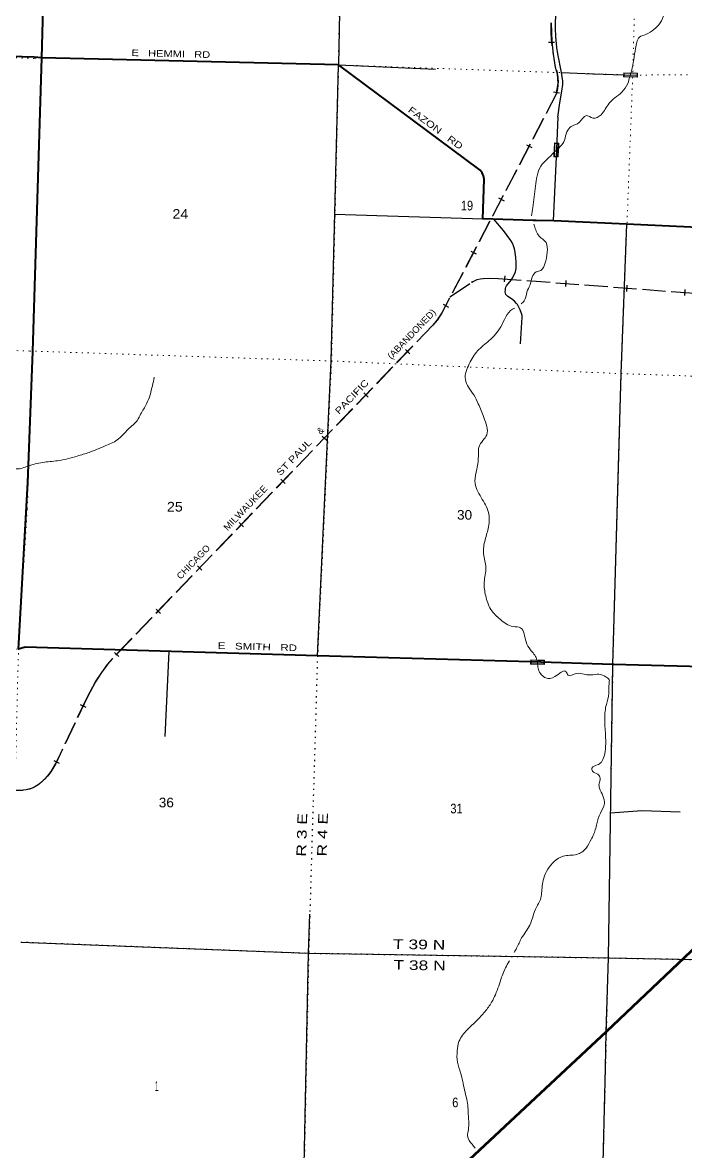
# Model space of a CAD drawing. Header units: feet. Extents: x -489137 to -242534, y 368785 to 558127.
# Drawn here: x -334487 to -322470, y 483502 to 503973 of the extents above; entities that cross this region are included whole.
import ezdxf

# ---------------------------------------------------------------- set-up
doc = ezdxf.new("R2010")
doc.units = ezdxf.units.FT
doc.header["$LTSCALE"] = 70
doc.linetypes.add('DOTTED', pattern=[1.5, 0.3, -1.2])
doc.linetypes.add('LONG_DASHED', pattern=[7.5, 6, -1.5])
for name, color, linetype, lineweight in [('23', 7, 'Continuous', 70), ('26', 7, 'Continuous', 40), ('27', 7, 'Continuous', 13), ('29', 7, 'Continuous', 25), ('31', 7, 'Continuous', 13), ('39', 7, 'Continuous', 13), ('6', 7, 'DOTTED', 25), ('61', 7, 'Continuous', 13), ('63', 7, 'Continuous', 25), ('7', 7, 'DOTTED', 13)]:
    doc.layers.add(name, color=color, linetype=linetype, lineweight=lineweight)

msp = doc.modelspace()

# ---------------------------------------------------------------- linework, layer by layer
at = {"layer": '23'}
msp.add_lwpolyline([(-334601.23, 481975.7), (-328467.76, 481736.62), (-328365.94, 481736.94), (-328264.7, 481747.9), (-328165.17, 481769.37), (-328068.43, 481801.14), (-328032, 481816.1), (-323897.71, 485678.06), (-318688.43, 490623.81), (-317316.87, 491971.89), (-317178.91, 492112.82)], dxfattribs=at)
at = {"layer": '26'}
for q in [(-334011.8, 508059.46), (-334277.77, 503346.17)]:
    msp.add_line((-334137.8, 503335.48), q, dxfattribs=at)
for points in [[(-334277.77, 503346.17), (-339545.08, 503492.73), (-339619.33, 503494.79), (-345000.28, 503693.51), (-350371.5, 503750.45), (-350445.74, 503752.49)], [(-334394.63, 495629.44), (-334300.42, 498005.84), (-334137.8, 503335.48)], [(-319513.35, 500128.67), (-323540.17, 500315.09), (-324858.14, 500375.81), (-325178.41, 500384.89), (-325228.41, 500386.31), (-326140.33, 500412.18), (-326121.03, 501126.66), (-326121.53, 501132.47), (-326125.96, 501162.28), (-326133.49, 501191.47), (-326144.03, 501219.71), (-326157.46, 501246.69), (-326173.64, 501272.12), (-326192.39, 501295.72), (-326213.5, 501317.23), (-328762.22, 503203.64), (-334137.8, 503335.48)], [(-334439.73, 492649.13), (-334560.72, 492610.32), (-334561.73, 492610.35), (-334394.63, 495629.44)], [(-325276.33, 492377.86), (-329140.3, 492491.9), (-334439.73, 492649.13)], [(-317178.91, 492112.82), (-318429.76, 492195.95), (-323783.04, 492333.79), (-325276.33, 492377.86)]]:
    msp.add_lwpolyline(points, dxfattribs=at)
at = {"layer": '29', "linetype": 'LONG_DASHED', "lineweight": 13}
msp.add_line((-324822.45, 503172.21), (-324868.23, 503395.03), dxfattribs=at)
at = {"layer": '29'}
for p, q in [((-328830.51, 500499.3), (-326137.74, 500412.11)), ((-331837.67, 492566.78), (-331905.39, 491026.63))]:
    msp.add_line(p, q, dxfattribs=at)
for points in [[(-328666.26, 507979.26), (-328762.22, 503203.64), (-326999.65, 503128.75)], [(-324715.98, 503064.96), (-324784.55, 503407.73), (-324802.01, 503523.44), (-324821.64, 503717.76), (-324828.19, 503866.23), (-324823.83, 503999.41), (-324793.28, 504309.44), (-324793.28, 504425.16)], [(-329140.3, 492491.9), (-328890.56, 497835.43), (-328762.22, 503203.64)], [(-324784.66, 502258.23), (-324747.45, 502514.76), (-324712.54, 502728.72), (-324695.07, 502850.99), (-324695.08, 502912.12), (-324715.98, 503064.96)], [(-324715.98, 503064.96), (-324145.73, 503042.95), (-323589.96, 503023.93), (-323338.18, 503019.19)], [(-324784.66, 502258.23), (-324816.06, 501537.3), (-324866.21, 500385.95)], [(-325457.29, 498146.8), (-325429.38, 498632.78), (-325430.48, 498663.36), (-325439.21, 498696.11), (-325464.3, 498763.78), (-325494.85, 498824.92), (-325516.67, 498857.68), (-325529.76, 498877.31), (-325571.23, 498919.9), (-325625.78, 498964.64), (-325689.06, 499003.96), (-325704.33, 499017.04), (-325722.88, 499044.36), (-325734.88, 499091.27), (-325733.79, 499126.23), (-325731.61, 499149.16), (-325722.88, 499176.45), (-325713.06, 499196.07), (-325630.14, 499300.87), (-325601.77, 499348.93), (-325551.58, 499453.7), (-325543.94, 499481.02), (-325539.58, 499513.76), (-325538.49, 499632.73), (-325541.77, 499709.16), (-325555.95, 499811.76), (-325567.95, 499870.73), (-325589.77, 499925.31), (-325607.23, 499970.07), (-325634.5, 500021.36), (-325765.43, 500200.39), (-325945.82, 500406.66)], [(-323783.04, 492333.79), (-323634.79, 497606.79), (-323534.36, 500314.05)], [(-323971.64, 482808.49), (-323918.58, 485018.1), (-323908.31, 485665.07), (-323866.67, 487012.02), (-323783.04, 492333.79)], [(-323829.02, 489641.54), (-323261.9, 489684.34), (-322567.45, 489661.97)], [(-334520.68, 487299.35), (-329301.13, 487097.48), (-323866.67, 487012.02), (-318578.05, 486910.81), (-318545.19, 488097.38)], [(-329415.14, 481773.77), (-329301.13, 487097.48), (-329280.4, 487805.94)]]:
    msp.add_lwpolyline(points, dxfattribs=at)
at = {"layer": '29', "linetype": 'LONG_DASHED', "lineweight": 13}
for centre, radius, start, end in [((-321851.8, 503904.56), 3059.21, 178.76319, 189.537), ((-325521.07, 502903.95), 747.44, 343.98956, 20.15265)]:
    msp.add_arc(centre, radius, start, end, dxfattribs=at)
at = {"layer": '31'}
for p, q in [((-323588.12, 503060.69), (-323337.41, 503055.36)), ((-323337.41, 503055.36), (-323339.01, 502980.34)), ((-324853.59, 501539.28), (-324842.52, 501789.04)), ((-324842.52, 501789.04), (-324767.59, 501785.71))]:
    msp.add_line(p, q, dxfattribs=at)
for points in [[(-323339.01, 502980.34), (-323589.71, 502985.67), (-323588.12, 503060.69)], [(-324767.59, 501785.71), (-324778.67, 501535.96), (-324853.59, 501539.28)]]:
    msp.add_lwpolyline(points, dxfattribs=at)
for points in [[(-323581.54, 502993.49), (-323580.29, 503052.52), (-323345.57, 503047.53), (-323346.83, 502988.5)], [(-324845.24, 501546.92), (-324834.87, 501780.68), (-324775.93, 501778.06), (-324786.31, 501544.3)]]:
    msp.add_lwpolyline(points, close=True, dxfattribs=at)
at = {"layer": '39'}
msp.add_line((-325206.73, 500287.8), (-325219.12, 500316.84), dxfattribs=at)
for points in [[(-324093.58, 507913.15), (-324090.7, 507819.04), (-324070.92, 507687.4), (-324053.14, 507561.83), (-324035.37, 507434.24), (-324013.5, 507318.79), (-323926.8, 507215.28), (-323858.2, 507146.24), (-323734.9, 507083.11), (-323587.1, 507078.61), (-323429.06, 507108.49), (-323289.43, 507083.77), (-323157.92, 507053), (-323034.56, 507008.09), (-322830.21, 506962.93), (-322694.75, 506903.81), (-322634.53, 506755.84), (-322543.86, 506630.06), (-322457.06, 506552.87), (-322362.27, 506445.28), (-322188.38, 506373.9), (-321919.19, 506340.69), (-321682.34, 506325.79), (-321449.5, 506319.01), (-321263.46, 506247.58), (-321136.18, 506168.24), (-320920.09, 506005.63), (-320817.16, 505910.17), (-320767.5, 505638.76), (-320754.22, 505385.67), (-320787.78, 505057.83), (-320810.93, 504810.93), (-320740.57, 504664.96), (-320581.25, 504484.3), (-320478.33, 504384.8), (-320262.03, 504282.92), (-320011.2, 504209.27), (-319744, 504186.19), (-319535.5, 504169.35), (-319357.9, 504002.81), (-319103.46, 503807.69), (-318984.31, 503716.23), (-318728.12, 503444.19), (-318580.82, 503297.98), (-318419.39, 503137.56), (-318225.59, 502973), (-317922.78, 502712.95), (-317678.49, 502509.77), (-317410.19, 502223.51), (-317055, 501888.41), (-316653.22, 501557.21), (-316356.41, 501317.42), (-316132.22, 501156.81), (-315948.5, 501004.43), (-315827.55, 500850.2), (-315838.25, 500688.29), (-315885.41, 500520.41), (-315983.14, 500368.88), (-316152.01, 500140.65), (-316290.84, 499819.2), (-316419.23, 499588.82), (-316525.79, 499228.81), (-316589.5, 498963.81), (-316631.51, 498536.8), (-316626.27, 498301.96), (-316447.44, 497910.71), (-316331.06, 497608.73), (-316161.76, 497385.53), (-315719.39, 497082.55), (-315402.51, 496792.09), (-315077.48, 496517.81), (-314750.64, 496180.77), (-314591.63, 495911.04), (-314450.7, 495553.52)], [(-323479.78, 502988.53), (-323447.3, 503098.3), (-323408.12, 503298.59), (-323372.96, 503504.96), (-323301.38, 503707.18), (-323189.83, 503757.45), (-323039.67, 503848.08), (-322929.91, 503965.16), (-322844.25, 504141.02), (-322744.5, 504288.49), (-322506.08, 504144.03), (-322305.76, 504102.93), (-322052.55, 504132.52), (-321819.3, 504243.15), (-321575.67, 504424.59), (-321457.83, 504537.6), (-321325.75, 504668.78), (-321193.65, 504804), (-321124.46, 504902.98), (-321030.84, 505036.31), (-320947.52, 505121.07), (-320870.35, 505185.62), (-320774.23, 505281.06)], [(-324850.1, 501622.04), (-324662.62, 501840.84), (-324617.54, 501992.53), (-324540.26, 502087.44), (-324390.15, 502163.9), (-324264.17, 502284.98), (-324146.89, 502240.09), (-323998.85, 502302.39), (-323854.36, 502508.43), (-323750.74, 502607.31), (-323622.81, 502710.16), (-323514.93, 502869.75), (-323479.78, 502988.53)], [(-325263.05, 500469.01), (-325237.96, 500617.87), (-325185.97, 501004.36), (-325158.98, 501194.57), (-325091.54, 501368.45), (-324975.68, 501493.61), (-324849.28, 501622.89)], [(-325449.41, 498872.95), (-325391.77, 498923.95), (-325342.6, 499085.75), (-325287.47, 499215.14), (-325175.27, 499451.65), (-325090.13, 499479.73), (-325016.82, 499596.91), (-324975.57, 499809.35), (-324997.22, 499983.51), (-325124.37, 500101.31), (-325206.73, 500287.8)], [(-325150.33, 492336.12), (-325167.7, 492435.2), (-325280.51, 492599.52), (-325358.98, 492741.47), (-325457.29, 492996.83), (-325592.88, 493019.52), (-325825.29, 493147.76), (-325996.76, 493328.46), (-326091.05, 493577.74), (-326118.53, 493822.77), (-326087.2, 494091.92), (-326128.86, 494336.99), (-326101.63, 494591.98), (-326038.02, 494830.66), (-326041.16, 495087.76), (-326171.81, 495359.42), (-326286.18, 495657.35), (-326248.96, 495875.87), (-326223.73, 496138.96), (-326211.06, 496284.67), (-326072.63, 496494.78), (-326126.17, 496812.77), (-326224.52, 497060.04), (-326306.97, 497220.22), (-326459.86, 497502.07), (-326387.99, 497785.26), (-326237.32, 498019.63), (-326026.07, 498207.25), (-325818.66, 498453.58), (-325602.88, 498776.82), (-325562, 498796.68)], [(-334387.23, 495933.54), (-334125.29, 495997.15), (-333851.83, 496026.68), (-333497.17, 496112.64), (-333280.27, 496178.78), (-332988.28, 496295.3), (-332773.26, 496403.95), (-332574.14, 496597.68), (-332405.49, 496763.16), (-332346.39, 496870.27), (-332238.39, 497060.23), (-332175.05, 497221.99), (-332133.97, 497387.86), (-332099.01, 497539.58)], [(-334734.61, 495914.44), (-334598.25, 495877.81), (-334387.23, 495933.54)], [(-325574.83, 487111.69), (-325530.49, 487189.18), (-325438.72, 487373.12), (-325292.11, 487603.44), (-325230.76, 487775.33), (-325169.46, 487931.01), (-325100.13, 488068.46), (-325066.86, 488315.33), (-325038.01, 488456.94), (-324846.6, 488760.01), (-324688.32, 488856.7), (-324441.17, 488888.33), (-324270.68, 489001.17), (-324174.92, 489168.9), (-324140.27, 489233.57), (-324076.75, 489443.91), (-324011.28, 489634), (-323937.76, 489809.9), (-323965.62, 489947.64), (-324027.89, 490091.56), (-324035.71, 490168.51), (-324015.11, 490269.66), (-324055.35, 490340.64), (-324156.4, 490397.63), (-324164.29, 490454.33), (-324068.93, 490510.72), (-323993.82, 490563.13), (-323944.85, 490668.24), (-323915.87, 490846.3), (-323919.17, 491058.87), (-323932.29, 491356.49), (-323903.06, 491607.42), (-323857.81, 491803.64), (-323855.15, 491983.8), (-323852.87, 492056.67), (-323911.42, 492105.43), (-324040.83, 492156.44), (-324097.55, 492148.52), (-324308.12, 492155.23), (-324447.79, 492167.81), (-324595.7, 492139.92), (-324631.94, 492200.76), (-324836.76, 492112.32), (-325002.88, 492088.53), (-325133.96, 492242.78), (-325150.33, 492336.12)], [(-326435.17, 484450.97), (-326475.09, 484615.07), (-326544.85, 484929.05), (-326600.87, 485119.51), (-326608.25, 485324), (-326575.24, 485495.97), (-326426.67, 485708.07), (-326251.95, 485873.53), (-326105.59, 486035.03), (-325983.49, 486206.73), (-325914.16, 486344.17), (-325801.67, 486659.63), (-325701.64, 486890.1), (-325662.16, 486959.08)], [(-326279.17, 483561.34), (-326338.86, 483630.81), (-326419.31, 483782.88), (-326404.72, 483902.28), (-326398.2, 484025.74), (-326403.88, 484139.12), (-326413.41, 484305.15), (-326435.17, 484450.97)]]:
    msp.add_spline(points, degree=3, dxfattribs=at)
at = {"layer": '6'}
for points in [[(-328675.07, 507979.39), (-328762.22, 503203.64), (-328890.56, 497835.43), (-329140.3, 492491.9), (-329301.13, 487097.48), (-329415.14, 481773.77), (-329520.81, 476514.82), (-329606.49, 471186.97), (-329769.05, 465873.53), (-329849.38, 463123.07)], [(-334520.68, 487299.27), (-329301.13, 487097.48), (-323866.67, 487012.02), (-318578.05, 486910.81), (-313232.64, 486839.79), (-307881.08, 486786.97), (-304112.83, 486779.95)]]:
    msp.add_lwpolyline(points, dxfattribs=at)
at = {"layer": '61'}
for p, q in [((-325273.69, 492415.89), (-325023.81, 492408.21)), ((-325023.81, 492408.21), (-325026.11, 492333.25))]:
    msp.add_line(p, q, dxfattribs=at)
msp.add_lwpolyline([(-325026.11, 492333.25), (-325276, 492340.93), (-325273.69, 492415.89)], dxfattribs=at)
msp.add_lwpolyline([(-325267.75, 492348.67), (-325265.94, 492407.64), (-325032.05, 492400.46), (-325033.86, 492341.49)], close=True, dxfattribs=at)
at = {"layer": '63'}
for p, q in [((-324952.13, 503615.23), (-324841.59, 503619.16)), ((-324752.62, 502690.65), (-324861.75, 502708.68)), ((-325351.99, 501756.24), (-325253.97, 501704.98)), ((-325856.09, 500792.25), (-325758.07, 500740.99)), ((-326360.2, 499828.26), (-326262.18, 499777)), ((-325746.92, 499270.51), (-325738.57, 499380.81)), ((-324638.56, 499184.08), (-324630.21, 499294.38)), ((-323532.34, 499097.67), (-323523.99, 499207.96)), ((-322479.83, 499024.13), (-322471.47, 499134.42)), ((-326864.3, 498864.27), (-326766.28, 498813.02)), ((-327546.58, 498043.45), (-327466.81, 497966.83)), ((-328300.16, 497258.91), (-328220.39, 497182.28)), ((-329053.75, 496474.37), (-328973.98, 496397.74)), ((-329807.33, 495689.82), (-329727.56, 495613.2)), ((-330560.92, 494905.28), (-330481.15, 494828.66)), ((-331314.5, 494120.74), (-331234.73, 494044.12)), ((-332068.09, 493336.2), (-331988.31, 493259.57)), ((-332821.67, 492551.66), (-332741.9, 492475.03)), ((-333441.46, 491608.15), (-333341.57, 491560.65)), ((-333921.54, 490591.35), (-333821.65, 490543.85))]:
    msp.add_line(p, q, dxfattribs=at)
at = {"layer": '63', "linetype": 'LONG_DASHED'}
msp.add_line((-324824.1, 503161.86), (-324864.47, 503397.65), dxfattribs=at)
for points in [[(-324906.19, 503970.74), (-324893.76, 503621.49), (-324864.65, 503398.23)], [(-324806.67, 502698.47), (-324778.61, 502868.31), (-324790.24, 503039.65), (-324823.34, 503160.38)], [(-324798.99, 502695.9), (-326884.03, 498708.73), (-326965.43, 498580.26), (-327047.39, 498484.33), (-332853.11, 492440.11), (-332948.54, 492329.92), (-333054.68, 492186.92), (-333168.08, 492015.97), (-333310.58, 491745.88), (-333885.5, 490536.96), (-333972.05, 490387.96), (-334034.59, 490308.11), (-334086.36, 490249.84), (-334112.35, 490226.01), (-334185.62, 490163.48), (-334237.65, 490128.78), (-334298.03, 490097.71), (-334362.47, 490070.85), (-334393.61, 490062.25), (-334424.76, 490057.41), (-334478.47, 490053.12)], [(-326727.39, 499008.28), (-326346.56, 499263.67), (-326282.2, 499296.53), (-326245.22, 499311.76), (-326188.85, 499324.77), (-326139.06, 499331.27), (-326018.49, 499335.58), (-325867.12, 499334.37), (-320262.9, 498910.06), (-320158.9, 498891.68), (-320073.49, 498862.47), (-319892.19, 498771.88), (-319687.12, 498637.43), (-319492.22, 498481.81), (-319350.51, 498345.83), (-316942.08, 495924.31)], [(-335912, 490061.65), (-334479, 490053.22)]]:
    msp.add_lwpolyline(points, dxfattribs=at)
at = {"layer": '63', "linetype": 'LONG_DASHED', "lineweight": 13}
for points in [[(-324802.62, 502697.8), (-326887.58, 498710.78), (-326968.74, 498582.7), (-327050.43, 498487.08), (-332856.14, 492442.87), (-332951.74, 492332.49), (-333058.04, 492189.28), (-333171.61, 492018.07), (-333314.25, 491747.72), (-333889.13, 490538.87), (-333975.45, 490390.26), (-334037.74, 490310.74), (-334089.29, 490252.72), (-334115.07, 490229.08), (-334188.1, 490166.76), (-334239.65, 490132.37), (-334314.82, 490097.99), (-334372.82, 490074.35), (-334479.15, 490053.4)], [(-326738.49, 498995.89), (-326344.48, 499260.13), (-326280.48, 499292.8), (-326243.97, 499307.84), (-326188.12, 499320.73), (-326138.72, 499327.18), (-326018.43, 499331.48), (-325867.29, 499330.27), (-320263.41, 498905.99), (-320159.93, 498887.7), (-320075.08, 498858.68), (-319894.24, 498768.32), (-319689.53, 498634.11), (-319494.92, 498478.72), (-319353.38, 498342.9), (-316944.99, 495921.42)]]:
    msp.add_lwpolyline(points, dxfattribs=at)
at = {"layer": '7'}
for p, q in [((-323318.89, 506770.09), (-323424.2, 503058.18)), ((-318337.27, 503062.64), (-323334.43, 503020.05))]:
    msp.add_line(p, q, dxfattribs=at)
for points in [[(-334036.09, 508059.83), (-334137.8, 503335.48), (-334300.42, 498005.84), (-334402, 495142.4)], [(-364661.89, 503960.33), (-360935.31, 503840.79), (-355775.31, 503898.87), (-350445.68, 503755.57), (-345000.28, 503693.51), (-339545.15, 503489.67), (-334278.14, 503321.65)], [(-323590.91, 503025), (-328762.22, 503203.64), (-334137.8, 503335.48), (-334278.14, 503321.65)], [(-323426.64, 502984.6), (-323634.79, 497606.79), (-323783.04, 492333.79), (-323866.67, 487012.02), (-323996.36, 481834.11), (-324022.81, 480739.35)], [(-334358.5, 498016.5), (-339745.49, 498172.04), (-345183.51, 498340.99), (-350535.43, 498418.29), (-355901.48, 498496.04), (-358396.48, 498566.4), (-361030.49, 498523.89), (-364749.63, 498645.75)], [(-334358.5, 498016.5), (-328890.56, 497835.43), (-323634.79, 497606.79), (-319759.65, 497473.47), (-318490.12, 497455.41), (-316268.18, 497478.31)], [(-334828.09, 481970.87), (-334695.16, 487266.36), (-334561.79, 492609.27), (-334402, 495142.4)], [(-364838.64, 493254.32), (-363827.03, 493273.74), (-361114.43, 493178.35), (-356017.42, 493161.61), (-350661, 492960.44), (-345244.09, 492901.73), (-339867.31, 492779.18), (-334560.72, 492610.32), (-334439.73, 492648.7)], [(-325274.19, 492377.8), (-329140.3, 492491.9), (-334439.73, 492648.7)], [(-309869.92, 492014.65), (-313098.75, 492060.19), (-317152.37, 492111.06), (-318429.76, 492195.95), (-323783.04, 492333.79), (-325025.69, 492370.46)]]:
    msp.add_lwpolyline(points, dxfattribs=at)

# ---------------------------------------------------------------- texts
at = {"layer": '27'}
for s, rotation, width, p in [('E   HEMMI   RD', 358.595, 1.25, (-332513.41, 503365.66)), ('FAZON   RD', 323.493, 1.3, (-327510.35, 502364.17)), ('E   SMITH   RD', 358.305, 1.3, (-330949.91, 492615.47))]:
    msp.add_text(s, height=120, rotation=rotation, dxfattribs=dict(at, width=width)).set_placement(p)
at = {"layer": '6', "width": 1.35}
for s, rotation, p in [('R 3 E', 88.292, (-329349.05, 488845.88)), ('R 4 E', 88.292, (-328973.81, 488848.36)), ('T 39 N', 359.099, (-327772.59, 487175.22)), ('T 38 N', 359.099, (-327764.84, 486798.29))]:
    msp.add_text(s, height=175, rotation=rotation, dxfattribs=at).set_placement(p)
at = {"layer": '63'}
for s, width, p in [('(ABANDONED)', 1.05, (-327799.15, 497857.75)), ('PACIFIC', 1.25, (-328748.43, 496858.98)), ('ST PAUL', 1.25, (-329814.21, 495743.26)), ('MILWAUKEE', 1.1, (-330770.27, 494747.76)), ('CHICAGO', 1.05, (-331620.68, 493866.37))]:
    msp.add_text(s, height=120, rotation=46.153, dxfattribs=dict(at, width=width)).set_placement(p)
msp.add_text('&', height=120, rotation=46.153, dxfattribs=at).set_placement((-329081.66, 496493.37))
at = {"layer": '7'}
for s, width, p in [('19', 0.85, (-326540.65, 500565.82)), ('24', 1.1, (-331769.38, 500415.05)), ('25', 1.1, (-331869.16, 495105.47)), ('30', 1.05, (-326611.08, 494957.79)), ('36', 1.05, (-332017.73, 489741.38)), ('31', 0.85, (-326731.17, 489632.08)), ('1', 0.4, (-332087.99, 484598.63)), ('6', 0.85, (-326697.56, 484302.96))]:
    msp.add_text(s, height=175, dxfattribs=dict(at, width=width)).set_placement(p)

doc.saveas('drawing.dxf')
